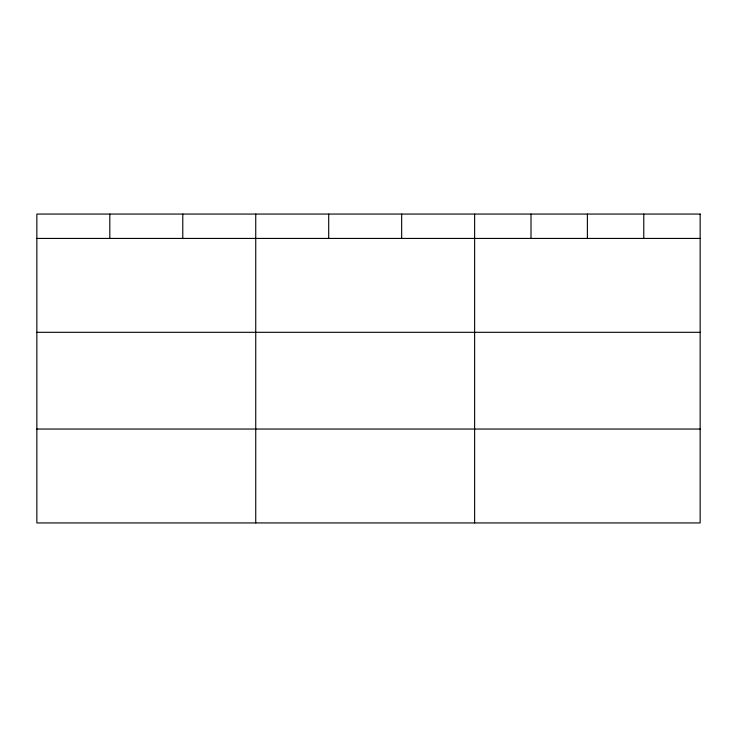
<?xml version="1.0" encoding="UTF-8"?>
<svg xmlns="http://www.w3.org/2000/svg" width="737" height="737" viewBox="0 0 737 737"><rect width="100%" height="100%" fill="white"/><g stroke="black" fill="none" stroke-linecap="round" stroke-linejoin="round"><path stroke-width="1.11" d="M36.85 238.429L700.15 238.429M36.85 332.313L700.15 332.313M36.85 429.045L700.15 429.045M643.769 214.062L643.769 238.429M587.389 214.062L587.389 238.429M531.009 214.062L531.009 238.429M474.628 214.062L474.628 522.938M401.665 214.062L401.665 238.429M328.702 214.062L328.702 238.429M255.739 214.062L255.739 522.938M182.776 214.062L182.776 238.429M109.813 214.062L109.813 238.429M700.15 214.062L36.85 214.062L36.85 522.938L700.15 522.938L700.15 214.062"/></g></svg>
